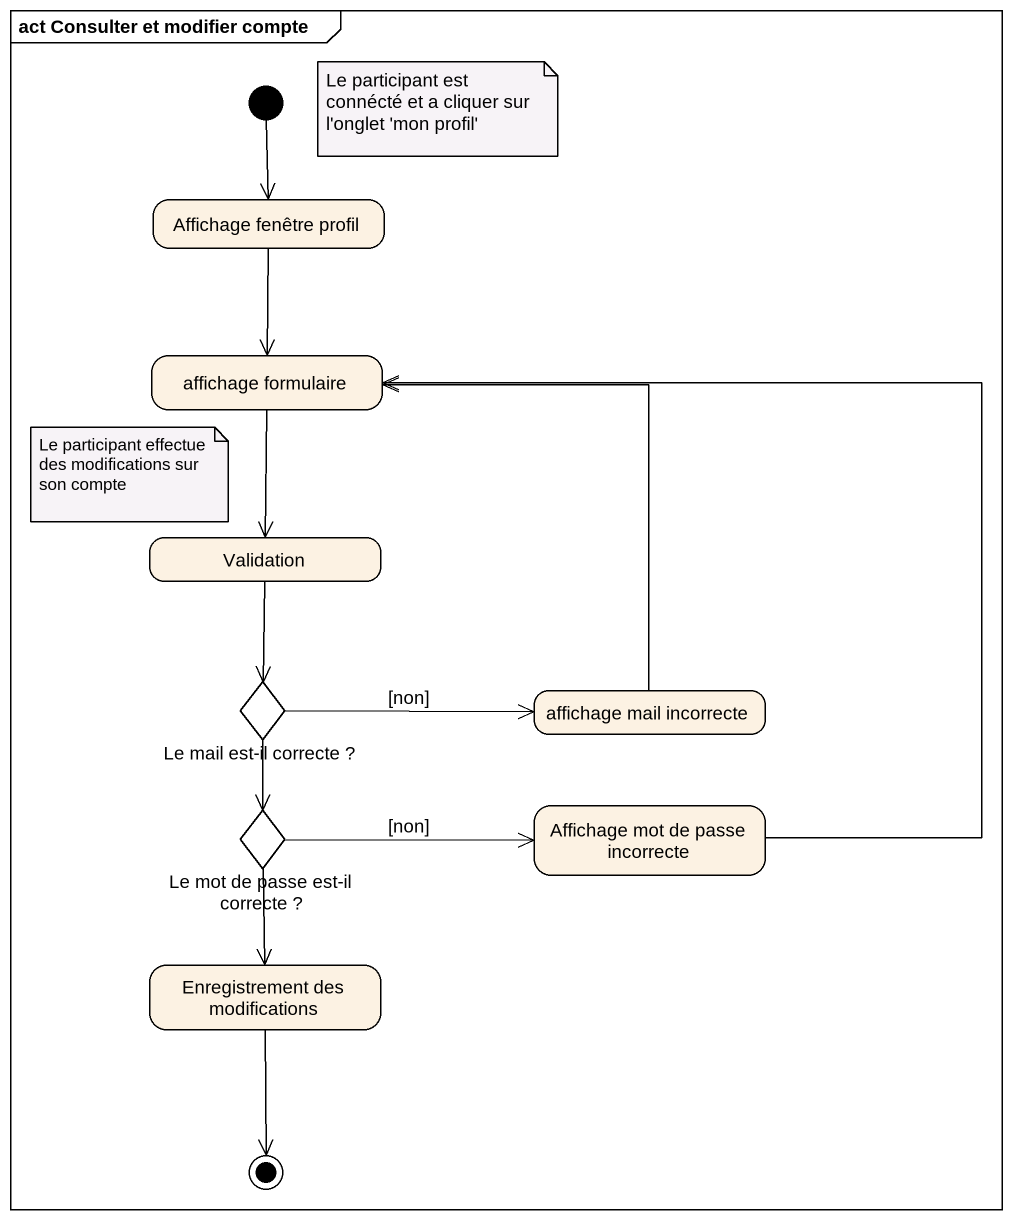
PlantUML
@startuml
mainframe act Consulter et modifier compte
hide empty description
state "Affichage fenêtre profil" as Affichage_fenêtre_profil
state "affichage formulaire" as affichage_formulaire
state Validation
state "Le mail est-il correcte ?" as Le_mail_est_il_correcte <<choice>>
state "affichage mail incorrecte" as affichage_mail_incorrecte
state "Le mot de passe est-il correcte ?" as Le_mot_de_passe_est_il <<choice>>
state "Affichage mot de passe incorrecte" as Affichage_mot_de_passe
state "Enregistrement des modifications" as Enregistrement_des
[*] --> Affichage_fenêtre_profil
Affichage_fenêtre_profil --> affichage_formulaire
affichage_formulaire --> Validation
Validation --> Le_mail_est_il_correcte
Le_mail_est_il_correcte -right-> affichage_mail_incorrecte : [non]
Le_mail_est_il_correcte --> Le_mot_de_passe_est_il
affichage_mail_incorrecte -up-> affichage_formulaire
Le_mot_de_passe_est_il -right-> Affichage_mot_de_passe : [non]
Le_mot_de_passe_est_il --> Enregistrement_des
Affichage_mot_de_passe -up-> affichage_formulaire
Enregistrement_des --> [*]
note as N1
  Le participant est connécté et a cliquer sur l'onglet 'mon profil'
end note
note as N2
  Le participant effectue des modifications sur son compte
end note
@enduml
